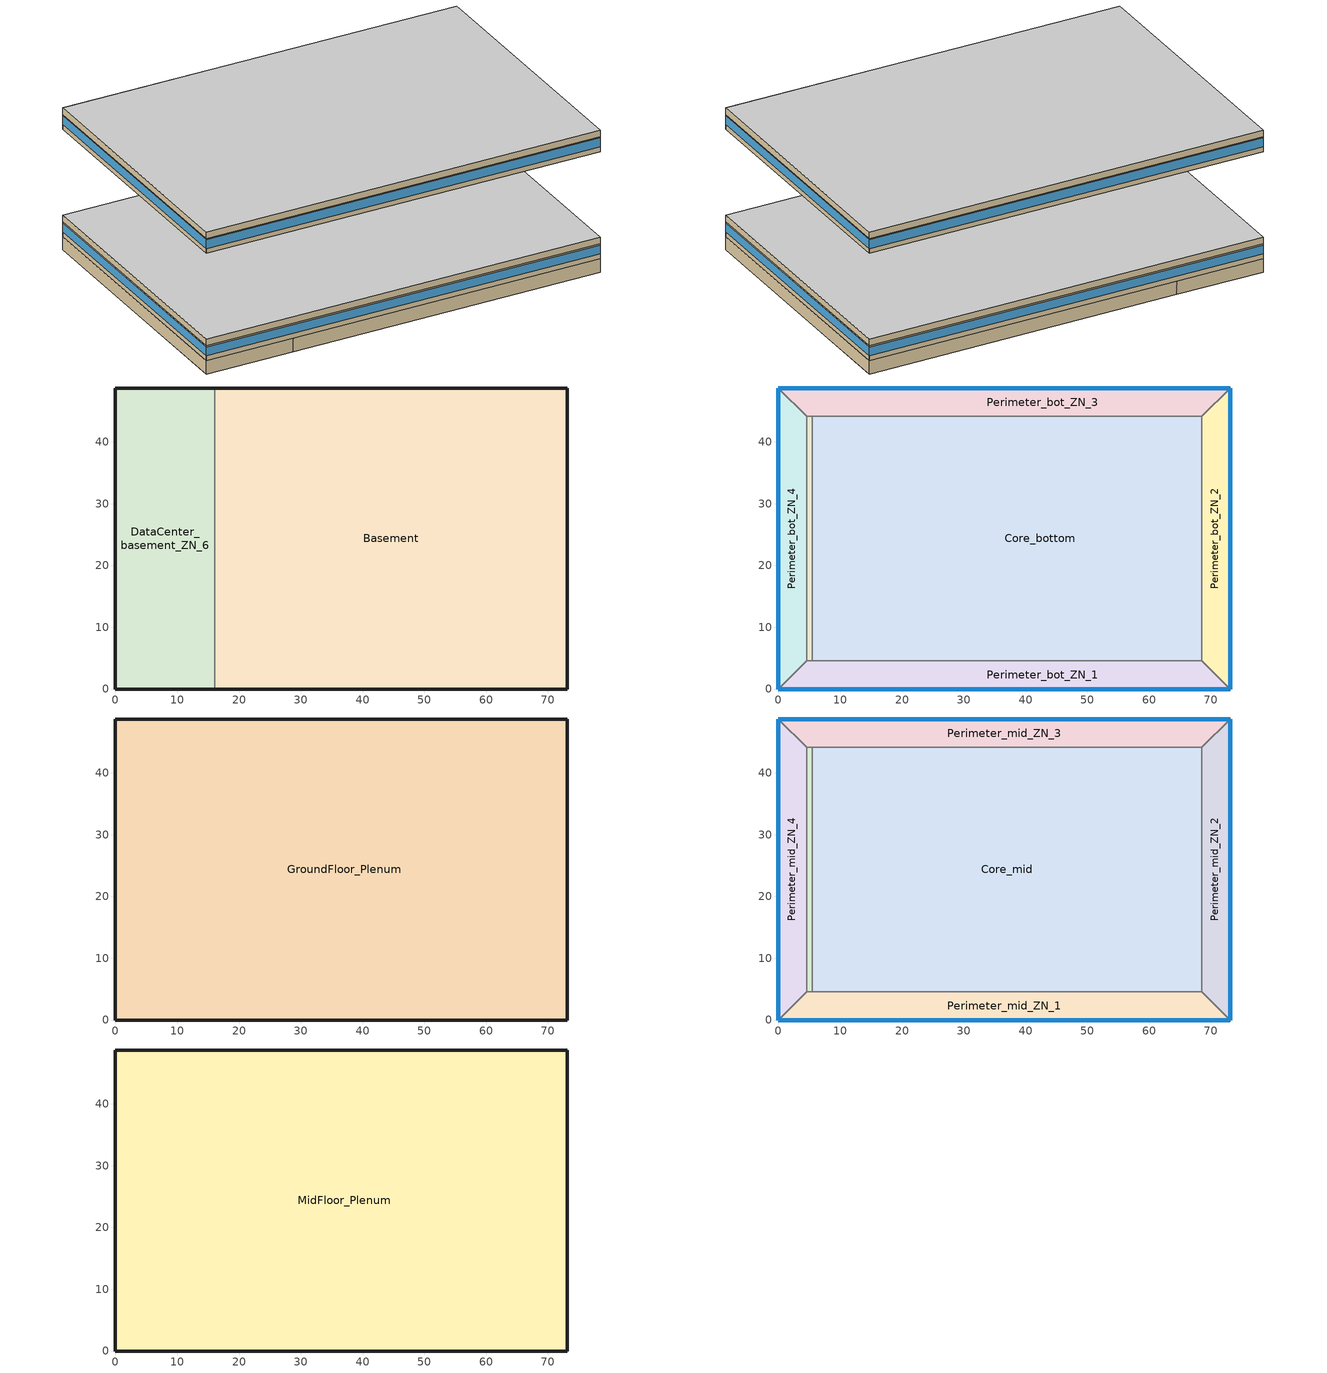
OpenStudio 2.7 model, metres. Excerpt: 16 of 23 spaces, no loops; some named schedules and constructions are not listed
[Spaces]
Basement
 floor ground (Basement Floor construction): 73.11,48.74 73.11,0 16.08,0 16.08,48.74 z-2.44
 wall ground (Basement Wall construction): 16.08,0 73.11,0 73.11,48.74 16.08,48.74 z-2.44:0
 wall to DataCenter_basement_ZN_6: 16.08,48.74 16.08,0 z-2.44:0
DataCenter_basement_ZN_6
 floor ground (Basement Floor construction): 16.08,48.74 16.08,0 0,0 0,48.74 z-2.44
 wall ground (Basement Wall construction): 16.08,48.74 0,48.74 0,0 16.08,0 z-2.44:0
Core_bottom
 floor to DataCenter_basement_ZN_6: 16.08,44.16 16.08,4.57 5.49,4.57 5.49,44.16 z0
 floor to Basement: 68.53,44.16 68.53,4.57 16.08,4.57 16.08,44.16 z0
 wall to Perimeter_bot_ZN_1: 5.49,4.57 68.53,4.57 z0:2.74
 wall to DataCenter_bot_ZN_6: 5.49,44.16 5.49,4.57 z0:2.74
 wall to Perimeter_bot_ZN_2: 68.53,4.57 68.53,44.16 z0:2.74
 wall to Perimeter_bot_ZN_3: 68.53,44.16 5.49,44.16 z0:2.74
Perimeter_bot_ZN_3
 floor to Basement: 73.11,48.74 68.53,44.16 16.08,44.16 16.08,48.74 z0
 floor to DataCenter_basement_ZN_6: 16.08,48.74 16.08,44.16 4.57,44.16 0,48.74 z0
 wall outside: 73.11,48.74 0,48.74 z0:2.74
 wall to Perimeter_bot_ZN_4: 0,48.74 4.57,44.16 z0:2.74
 wall to Perimeter_bot_ZN_2: 68.53,44.16 73.11,48.74 z0:2.74
 wall to DataCenter_bot_ZN_6: 4.57,44.16 5.49,44.16 z0:2.74
 window: 73.11,48.74 0,48.74 z0.91:2.5
Perimeter_bot_ZN_1
 floor to DataCenter_basement_ZN_6: 16.08,4.57 16.08,0 0,0 4.57,4.57 z0
 floor to Basement: 68.53,4.57 73.11,0 16.08,0 16.08,4.57 z0
 wall outside: 0,0 73.11,0 z0:2.74
 wall to Perimeter_bot_ZN_4: 4.57,4.57 0,0 z0:2.74
 wall to DataCenter_bot_ZN_6: 5.49,4.57 4.57,4.57 z0:2.74
 wall to Perimeter_bot_ZN_2: 73.11,0 68.53,4.57 z0:2.74
 window: 0,0 73.11,0 z0.91:2.5
Perimeter_bot_ZN_2
 floor to Basement: 73.11,48.74 73.11,0 68.53,4.57 68.53,44.16 z0
 wall outside: 73.11,0 73.11,48.74 z0:2.74
 window: 73.11,0 73.11,48.74 z0.91:2.5
Perimeter_bot_ZN_4
 floor to DataCenter_basement_ZN_6: 0,48.74 4.57,44.16 4.57,4.57 0,0 z0
 wall outside: 0,48.74 0,0 z0:2.74
 wall to DataCenter_bot_ZN_6: 4.57,4.57 4.57,44.16 z0:2.74
 window: 0,48.74 0,0 z0.91:2.5
DataCenter_bot_ZN_6
 floor to DataCenter_basement_ZN_6: 5.49,44.16 5.49,4.57 4.57,4.57 4.57,44.16 z0
GroundFloor_Plenum
 floor to Perimeter_bot_ZN_4: 0,48.74 4.57,44.16 4.57,4.57 0,0 z2.74
 floor to Perimeter_bot_ZN_2: 73.11,48.74 73.11,0 68.53,4.57 68.53,44.16 z2.74
 floor to Perimeter_bot_ZN_1: 68.53,4.57 73.11,0 0,0 4.57,4.57 z2.74
 floor to Perimeter_bot_ZN_3: 73.11,48.74 68.53,44.16 4.57,44.16 0,48.74 z2.74
 floor to Core_bottom: 68.53,44.16 68.53,4.57 5.49,4.57 5.49,44.16 z2.74
 floor to DataCenter_bot_ZN_6: 5.49,44.16 5.49,4.57 4.57,4.57 4.57,44.16 z2.74
 wall outside: 73.11,0 73.11,48.74 0,48.74 0,0 73.11,0 z2.74:3.96
 ceiling adiabatic (Floor Adiabatic construction): 73.11,0 73.11,48.74 0,48.74 0,0 z3.96
Perimeter_mid_ZN_2
 floor adiabatic (Floor Adiabatic construction): 73.11,48.74 73.11,0 68.53,4.57 68.53,44.16 z19.82
 wall outside: 73.11,0 73.11,48.74 z19.82:22.56
 wall to Perimeter_mid_ZN_3: 73.11,48.74 68.53,44.16 z19.82:22.56
 wall to Perimeter_mid_ZN_1: 68.53,4.57 73.11,0 z19.82:22.56
 wall to Core_mid: 68.53,44.16 68.53,4.57 z19.82:22.56
 window: 73.11,0 73.11,48.74 z20.73:22.32
Perimeter_mid_ZN_1
 floor adiabatic (Floor Adiabatic construction): 68.53,4.57 73.11,0 0,0 4.57,4.57 z19.82
 wall outside: 0,0 73.11,0 z19.82:22.56
 wall to Perimeter_mid_ZN_4: 4.57,4.57 0,0 z19.82:22.56
 wall to DataCenter_mid_ZN_6: 5.49,4.57 4.57,4.57 z19.82:22.56
 wall to Core_mid: 68.53,4.57 5.49,4.57 z19.82:22.56
 window: 0,0 73.11,0 z20.73:22.32
DataCenter_mid_ZN_6
 floor adiabatic (Floor Adiabatic construction): 5.49,44.16 5.49,4.57 4.57,4.57 4.57,44.16 z19.82
 wall to Perimeter_mid_ZN_4: 4.57,44.16 4.57,4.57 z19.82:22.56
 wall to Core_mid: 5.49,4.57 5.49,44.16 z19.82:22.56
 wall to Perimeter_mid_ZN_3: 5.49,44.16 4.57,44.16 z19.82:22.56
Core_mid
 floor adiabatic (Floor Adiabatic construction): 68.53,44.16 68.53,4.57 5.49,4.57 5.49,44.16 z19.82
 wall to Perimeter_mid_ZN_3: 68.53,44.16 5.49,44.16 z19.82:22.56
Perimeter_mid_ZN_3
 floor adiabatic (Floor Adiabatic construction): 73.11,48.74 68.53,44.16 4.57,44.16 0,48.74 z19.82
 wall outside: 73.11,48.74 0,48.74 z19.82:22.56
 wall to Perimeter_mid_ZN_4: 0,48.74 4.57,44.16 z19.82:22.56
 window: 73.11,48.74 0,48.74 z20.73:22.32
Perimeter_mid_ZN_4
 floor adiabatic (Floor Adiabatic construction): 0,48.74 4.57,44.16 4.57,4.57 0,0 z19.82
 wall outside: 0,48.74 0,0 z19.82:22.56
 window: 0,48.74 0,0 z20.73:22.32
MidFloor_Plenum
 floor to Perimeter_mid_ZN_1: 68.53,4.57 73.11,0 0,0 4.57,4.57 z22.56
 floor to DataCenter_mid_ZN_6: 5.49,44.16 5.49,4.57 4.57,4.57 4.57,44.16 z22.56
 floor to Perimeter_mid_ZN_2: 73.11,48.74 73.11,0 68.53,4.57 68.53,44.16 z22.56
 floor to Perimeter_mid_ZN_4: 0,48.74 4.57,44.16 4.57,4.57 0,0 z22.56
 floor to Core_mid: 68.53,44.16 68.53,4.57 5.49,4.57 5.49,44.16 z22.56
 floor to Perimeter_mid_ZN_3: 73.11,48.74 68.53,44.16 4.57,44.16 0,48.74 z22.56
 wall outside: 73.11,48.74 0,48.74 0,0 73.11,0 73.11,48.74 z22.56:23.78
 ceiling adiabatic (Floor Adiabatic construction): 73.11,0 73.11,48.74 0,48.74 0,0 z23.78
[Building]
-LargeOffice-ASHRAE 169-2006-2A created: 2019-04-01 15:56:04 -0600: North Axis {deg}=0; Default Construction Set=90.1-2010 - LrgOffice - ASHRAE 169-2006-2A; Standards Number of Stories=13; Standards Number of Above Ground Stories=12; Standards Building Type=LargeOffice
[Site]
Houston Bush Intercontinental_TX_USA: Latitude {deg}=30; Longitude {deg}=-95.37; Time Zone {hr}=-6; Elevation {m}=29; Terrain=City
[Site:WaterMainsTemperature]
Calculation Method=Correlation; Annual Average Outdoor Air Temperature {C}=20.3167; Maximum Difference In Monthly Average Outdoor Air Temperatures {deltaC}=17.8
[SizingPeriod:DesignDay] Barometric Pressure {Pa}=100977; Sky Clearness=0; Rain Indicator=0; Snow Indicator=0; Day of Month=21; Daylight Saving Time Indicator=0; Humidity Indicating Type=Wetbulb; Dry-Bulb Temperature Range Modifier Type=DefaultMultipliers
Name | Maximum Dry-Bulb Temperature {C} | Daily Dry-Bulb Temperature Range {deltaC} | Humidity Indicating Conditions at Maximum Dry-Bulb | Wind Speed {m/s} | Wind Direction {deg} | Month | Day Type | Solar Model Indicator | ASHRAE Taub | ASHRAE Taud
Houston Bush Intercontinental Ann Clg .4% Condns DB=>MWB | 36 | 10.1 | 24.8 | 3.5 | 170 | 7 | SummerDesignDay | ASHRAETau | 0.499 | 1.97
Houston Bush Intercontinental Ann Htg 99.6% Condns DB | -1.6 | 0 | -1.6 | 2.8 | 0 | 1 | WinterDesignDay | ASHRAEClearSky
[Site:GroundTemperature:BuildingSurface]
19.527, 19.502, 19.536, 19.598, 20.002, 21.64, 22.225, 22.375, 21.449, 20.121, 19.802, 19.633
[ClimateZones]
Climate Zone Institution Name 1=ASHRAE; Climate Zone Document Name 1=ANSI/ASHRAE Standard 169; Climate Zone Document Year 1=2006; Climate Zone Value 1=2A; Climate Zone Institution Name 2=CEC; Climate Zone Document Name 2=California Climate Zone Descriptions; Climate Zone Document Year 2=1995
[Material:NoMass] Thermal Absorptance=0.9; Solar Absorptance=0.7
Name | Roughness | Thermal Resistance {m2-K/W} | Visible Absorptance
CP02 CARPET PAD | VeryRough | 0.21648 | 0.8
Nonres_Floor_Insulation | MediumSmooth | 2.88292 | 0.7
Typical Insulation R-6.78 | Smooth | 1.19347 | 0.7
Typical Carpet Pad | Smooth | 0.21648 | 0.8
Typical Insulation R-4.23 | Smooth | 0.745657 | 0.7
Typical Insulation R-19.72 | Smooth | 3.4722 | 0.7
Typical Insulation R-0.58 | Smooth | 0.101875 | 0.7
Typical Insulation | Smooth | 0.0282222 | 0.7
[Material]
Name | Roughness | Thickness {m} | Conductivity {W/m-K} | Density {kg/m3} | Specific Heat {J/kg-K} | Thermal Absorptance | Solar Absorptance | Visible Absorptance
100mm Normalweight concrete floor | MediumSmooth | 0.1016 | 2.31 | 2322 | 832
G01 13mm gypsum board | Smooth | 0.0127 | 0.16 | 800 | 1090 | 0.9 | 0.7 | 0.5
M10 200mm concrete block basement wall | MediumRough | 0.2032 | 1.326 | 1842 | 912
4 in. Normalweight Concrete Floor | MediumRough | 0.1016 | 2.31 | 2322 | 832 | 0.9 | 0.7 | 0.7
1IN Stucco | Smooth | 0.0253 | 0.6918 | 1858 | 837 | 0.9 | 0.7 | 0.92
8IN CONCRETE HW RefBldg | Rough | 0.2032 | 1.311 | 2240 | 836.8 | 0.9 | 0.7 | 0.7
1/2IN Gypsum | Smooth | 0.0127 | 0.16 | 784.9 | 830 | 0.9 | 0.4 | 0.4
Roof Membrane - Highly Reflective | VeryRough | 0.0095 | 0.16 | 1121.29 | 1460 | 0.75 | 0.45 | 0.7
Metal Roof Surface; F08 Metal surface | Smooth | 0.0008 | 45.28 | 7824 | 500 | 0.9 | 0.7 | 0.7
6 in. Normalweight Concrete Floor | MediumRough | 0.1524 | 2.31 | 2322 | 832 | 0.9 | 0.7 | 0.7
8 in. Concrete Block Basement Wall | MediumRough | 0.2032 | 1.326 | 1842 | 912 | 0.9 | 0.7 | 0.7
G05 25mm wood | MediumSmooth | 0.0254 | 0.15 | 608 | 1630 | 0.9 | 0.5 | 0.5
[Construction]
Floor Adiabatic construction: CP02 CARPET PAD, 100mm Normalweight concrete floor, Nonres_Floor_Insulation
Basement Wall construction: M10 200mm concrete block basement wall
Basement Floor construction: M10 200mm concrete block basement wall, CP02 CARPET PAD
Typical Insulated Exterior Mass Floor R-9.35: Typical Insulation R-6.78, 4 in. Normalweight Concrete Floor, Typical Carpet Pad
Typical Insulated Exterior Mass Wall R-6.62: 1IN Stucco, 8IN CONCRETE HW RefBldg, Typical Insulation R-4.23, 1/2IN Gypsum
Typical IEAD Roof - Highly Reflective R-20.83: Roof Membrane - Highly Reflective, Typical Insulation R-19.72, Metal Roof Surface
Typical Interior Floor: 100mm Normalweight concrete floor, CP02 CARPET PAD
Typical Interior Wall: G01 13mm gypsum board, G01 13mm gypsum board
Typical Interior Ceiling: CP02 CARPET PAD, 100mm Normalweight concrete floor
Typical Insulated Carpeted 6in Slab Floor: 6 in. Normalweight Concrete Floor, Typical Carpet Pad
Typical Insulated Basement Mass Wall: 8 in. Concrete Block Basement Wall
U 0.72 SHGC 0.25 Sgl Ref-B-M Tint 6mm: REF B TINT MID 6MM
Typical Insulated Metal Door R-1.43: F08 Metal surface, Typical Insulation R-0.58
U 0.88 SHGC 0.16 Sgl Ref-A-L Clr 6mm: REF A CLEAR LO 6MM
Typical Overhead Door: Typical Insulation
U 1.98 SHGC 0.36 Sgl Ref-B-H Clr 6mm: REF B CLEAR HI 6MM
Typical Interior Window: Clear 3mm
Typical Interior Door; Typical Interior Partition: G05 25mm wood
[DefaultConstructionSet]
90.1-2010 - LrgOffice - ASHRAE 169-2006-2A: Default Exterior Surface Constructions=Default Surface Constructions 1; Default Interior Surface Constructions=Default Surface Constructions 2; Default Ground Contact Surface Constructions=Default Surface Constructions 3; Default Exterior SubSurface Constructions=Default Sub Surface Constructions 1; Default Interior SubSurface Constructions=Default Sub Surface Constructions 2; Interior Partition Construction=Typical Interior Partition
[DefaultSurfaceConstructions]
Name | Floor Construction | Wall Construction | Roof Ceiling Construction
Default Surface Constructions 1 | Typical Insulated Exterior Mass Floor R-9.35 | Typical Insulated Exterior Mass Wall R-6.62 | Typical IEAD Roof - Highly Reflective R-20.83
Default Surface Constructions 2 | Typical Interior Floor | Typical Interior Wall | Typical Interior Ceiling
Default Surface Constructions 3 | Typical Insulated Carpeted 6in Slab Floor | Typical Insulated Basement Mass Wall
[DefaultSubSurfaceConstructions]
Name | Fixed Window Construction | Operable Window Construction | Door Construction | Glass Door Construction | Overhead Door Construction | Skylight Construction | Tubular Daylight Dome Construction | Tubular Daylight Diffuser Construction
Default Sub Surface Constructions 1 | U 0.72 SHGC 0.25 Sgl Ref-B-M Tint 6mm | U 0.72 SHGC 0.25 Sgl Ref-B-M Tint 6mm | Typical Insulated Metal Door R-1.43 | U 0.88 SHGC 0.16 Sgl Ref-A-L Clr 6mm | Typical Overhead Door | U 1.98 SHGC 0.36 Sgl Ref-B-H Clr 6mm | Typical Interior Window | Typical Interior Window
Default Sub Surface Constructions 2 | Typical Interior Window | Typical Interior Window | Typical Interior Door
[WindowMaterial:Glazing] Optical Data Type=SpectralAverage; Infrared Transmittance at Normal Incidence=0; Front Side Infrared Hemispherical Emissivity=0.84; Conductivity {W/m-K}=0.9; Dirt Correction Factor for Solar and Visible Transmittance=1; Solar Diffusing=No
Name | Thickness {m} | Solar Transmittance at Normal Incidence | Front Side Solar Reflectance at Normal Incidence | Back Side Solar Reflectance at Normal Incidence | Visible Transmittance at Normal Incidence | Front Side Visible Reflectance at Normal Incidence | Back Side Visible Reflectance at Normal Incidence | Back Side Infrared Hemispherical Emissivity
REF B TINT MID 6MM | 0.006 | 0.1 | 0.11 | 0.41 | 0.13 | 0.1 | 0.32 | 0.45
REF A CLEAR LO 6MM | 0.006 | 0.066 | 0.341 | 0.493 | 0.08 | 0.41 | 0.37 | 0.4
REF B CLEAR HI 6MM | 0.006 | 0.24 | 0.16 | 0.32 | 0.3 | 0.16 | 0.29 | 0.6
Clear 3mm | 0.003 | 0.837 | 0.075 | 0.075 | 0.898 | 0.081 | 0.081 | 0.84
[Space]
Name | Space Type | Building Story | Thermal Zone | Part of Total Floor Area
Core_mid | Office WholeBuilding - Lg Office | Building Story 2 | Core_mid ZN | Yes
Perimeter_mid_ZN_2 | Office WholeBuilding - Lg Office | Building Story 2 | Perimeter_mid_ZN_2 ZN | Yes
Perimeter_mid_ZN_1 | Office WholeBuilding - Lg Office | Building Story 2 | Perimeter_mid_ZN_1 ZN | Yes
MidFloor_Plenum | Plenum |  | MidFloor_Plenum ZN | No
DataCenter_mid_ZN_6 | Office OfficeLarge Data Center | Building Story 2 | DataCenter_mid_ZN_6 ZN
Core_bottom | Office WholeBuilding - Lg Office | Building Story 1 | Core_bottom ZN | Yes
Perimeter_bot_ZN_3 | Office WholeBuilding - Lg Office | Building Story 1 | Perimeter_bot_ZN_3 ZN | Yes
Basement | Office WholeBuilding - Lg Office | Basement Story 0 | Basement ZN | Yes
Perimeter_bot_ZN_1 | Office WholeBuilding - Lg Office | Building Story 1 | Perimeter_bot_ZN_1 ZN | Yes
Perimeter_mid_ZN_3 | Office WholeBuilding - Lg Office | Building Story 2 | Perimeter_mid_ZN_3 ZN | Yes
Perimeter_mid_ZN_4 | Office WholeBuilding - Lg Office | Building Story 2 | Perimeter_mid_ZN_4 ZN | Yes
GroundFloor_Plenum | Plenum |  | GroundFloor_Plenum ZN | No
DataCenter_basement_ZN_6 | Office OfficeLarge Main Data Center | Basement Story 0 | DataCenter_basement_ZN_6 ZN
Perimeter_bot_ZN_2 | Office WholeBuilding - Lg Office | Building Story 1 | Perimeter_bot_ZN_2 ZN | Yes
Perimeter_bot_ZN_4 | Office WholeBuilding - Lg Office | Building Story 1 | Perimeter_bot_ZN_4 ZN | Yes
DataCenter_bot_ZN_6 | Office OfficeLarge Data Center | Building Story 1 | DataCenter_bot_ZN_6 ZN
[BuildingStory]
Name | Nominal Z Coordinate {m}
Basement Story 0 | -2.439
Building Story 1 | 0
Building Story 2 | 19.816
[SpaceType] Standards Building Type=OfL
Name | Default Schedule Set | Design Specification Outdoor Air Object | Standards Space Type | Default Construction Set
Office WholeBuilding - Lg Office | Office WholeBuilding - Lg Office Schedule Set | Office WholeBuilding - Lg Office Ventilation | OfficeOpen
Office OfficeLarge Data Center | Office OfficeLarge Data Center Schedule Set | Office OfficeLarge Data Center Ventilation | OfficeSmall
Office OfficeLarge Main Data Center | Office OfficeLarge Main Data Center Schedule Set | Office OfficeLarge Main Data Center Ventilation | OfficeSmall
Plenum | Plenum Schedule Set |  | OfficeOpen | 90.1-2010 - LrgOffice - Plenum - ASHRAE 169-2006-2A
[Lights]
Office WholeBuilding - Lg Office Lights: Lights Definition=Office WholeBuilding - Lg Office Lights Definition; Space or SpaceType=Office WholeBuilding - Lg Office; Fraction Replaceable=1
[DesignSpecification:OutdoorAir]
Office WholeBuilding - Lg Office Ventilation: Outdoor Air Method=Sum; Outdoor Air Flow per Person {m3/s-person}=0; Outdoor Air Flow per Floor Area {m3/s-m2}=0.0004318; Outdoor Air Flow Rate {m3/s}=0; Outdoor Air Flow Air Changes per Hour {1/hr}=0
[DefaultScheduleSet]
Office WholeBuilding - Lg Office Schedule Set: Number of People Schedule=OfficeLarge BLDG_OCC_SCH; People Activity Level Schedule=OfficeLarge ACTIVITY_SCH; Lighting Schedule=OfficeLarge BLDG_LIGHT_SCH; Electric Equipment Schedule=OfficeLarge BLDG_EQUIP_SCH; Infiltration Schedule=OfficeLarge INFIL_SCH_PNNL
[ThermostatSetpoint:DualSetpoint]
Name | Heating Setpoint Temperature Schedule | Cooling Setpoint Temperature Schedule
Office WholeBuilding - Lg Office Thermostat 1; Office WholeBuilding - Lg Office Thermostat 2; Office WholeBuilding - Lg Office Thermostat 3; Office WholeBuilding - Lg Office Thermostat 5; Office WholeBuilding - Lg Office Thermostat 6; Office WholeBuilding - Lg Office Thermostat 7; Office WholeBuilding - Lg Office Thermostat 8; Office WholeBuilding - Lg Office Thermostat 9; Office WholeBuilding - Lg Office Thermostat 10; Office WholeBuilding - Lg Office Thermostat 11; Office WholeBuilding - Lg Office Thermostat 12 | OfficeLarge HTGSETP_SCH_YES_OPTIMUM | OfficeLarge CLGSETP_SCH_NO_SETBACK
Office OfficeLarge Main Data Center Thermostat 1; Office OfficeLarge Data Center Thermostat 1; Office OfficeLarge Data Center Thermostat 2 | OfficeLarge HTGSETP_DC_SCH | OfficeLarge CLGSETP_DC_SCH
Plenum Thermostat 1; Plenum Thermostat 2
[SpaceInfiltration:DesignFlowRate] Schedule=OfficeLarge INFIL_SCH_PNNL; Design Flow Rate Calculation Method=Flow/ExteriorArea; Flow per Exterior Surface Area {m3/s-m2}=0.000569573; Constant Term Coefficient=0; Temperature Term Coefficient=0; Velocity Term Coefficient=0.224; Velocity Squared Term Coefficient=0
Name | Space or SpaceType
GroundFloor_Plenum Infiltration | GroundFloor_Plenum
MidFloor_Plenum Infiltration | MidFloor_Plenum
Perimeter_bot_ZN_1 Infiltration | Perimeter_bot_ZN_1
Perimeter_bot_ZN_2 Infiltration | Perimeter_bot_ZN_2
Perimeter_bot_ZN_3 Infiltration | Perimeter_bot_ZN_3
Perimeter_bot_ZN_4 Infiltration | Perimeter_bot_ZN_4
Perimeter_mid_ZN_1 Infiltration | Perimeter_mid_ZN_1
Perimeter_mid_ZN_2 Infiltration | Perimeter_mid_ZN_2
Perimeter_mid_ZN_3 Infiltration | Perimeter_mid_ZN_3
Perimeter_mid_ZN_4 Infiltration | Perimeter_mid_ZN_4
[InternalMass:Definition]
Internal Mass Definition 1: Construction=InteriorFurnishings; Design Level Calculation Method=SurfaceArea/Area; Surface Area per Space Floor Area=2
[InternalMass] Internal Mass Definition=Internal Mass Definition 1; Multiplier=1
Name | Space or SpaceType
Perimeter_bot_ZN_1 Mass | Perimeter_bot_ZN_1
Perimeter_bot_ZN_2 Mass | Perimeter_bot_ZN_2
Perimeter_bot_ZN_3 Mass | Perimeter_bot_ZN_3
Perimeter_bot_ZN_4 Mass | Perimeter_bot_ZN_4
Core_bottom Mass | Core_bottom
Perimeter_mid_ZN_1 Mass | Perimeter_mid_ZN_1
Perimeter_mid_ZN_2 Mass | Perimeter_mid_ZN_2
Perimeter_mid_ZN_3 Mass | Perimeter_mid_ZN_3
Perimeter_mid_ZN_4 Mass | Perimeter_mid_ZN_4
Core_mid Mass | Core_mid
Basement Mass | Basement
DataCenter_basement_ZN_6 Mass | DataCenter_basement_ZN_6
DataCenter_bot_ZN_6 Mass | DataCenter_bot_ZN_6
DataCenter_mid_ZN_6 Mass | DataCenter_mid_ZN_6
[ThermalZone] Use Ideal Air Loads=No
Name | Thermostat
Basement ZN | Office WholeBuilding - Lg Office Thermostat 1
Core_bottom ZN | Office WholeBuilding - Lg Office Thermostat 2
Core_mid ZN | Office WholeBuilding - Lg Office Thermostat 3
DataCenter_basement_ZN_6 ZN | Office OfficeLarge Main Data Center Thermostat 1
DataCenter_bot_ZN_6 ZN | Office OfficeLarge Data Center Thermostat 1
DataCenter_mid_ZN_6 ZN | Office OfficeLarge Data Center Thermostat 2
GroundFloor_Plenum ZN | Plenum Thermostat 1
MidFloor_Plenum ZN | Plenum Thermostat 2
Perimeter_bot_ZN_1 ZN | Office WholeBuilding - Lg Office Thermostat 5
Perimeter_bot_ZN_2 ZN | Office WholeBuilding - Lg Office Thermostat 6
Perimeter_bot_ZN_3 ZN | Office WholeBuilding - Lg Office Thermostat 7
Perimeter_bot_ZN_4 ZN | Office WholeBuilding - Lg Office Thermostat 8
Perimeter_mid_ZN_1 ZN | Office WholeBuilding - Lg Office Thermostat 9
Perimeter_mid_ZN_2 ZN | Office WholeBuilding - Lg Office Thermostat 10
Perimeter_mid_ZN_3 ZN | Office WholeBuilding - Lg Office Thermostat 11
Perimeter_mid_ZN_4 ZN | Office WholeBuilding - Lg Office Thermostat 12
[Exterior:Lights:Definition]
Name | Design Level {W}
Occ Sensing Exterior Lights Def | 43305.1
NonDimming Exterior Lights Def | 12979.2
Fuel equipment 1 Def | 244444
Fuel equipment 2 Def | 1270.8
[Exterior:Lights]
Name | Exterior Lights Definition | Schedule | Control Option
Occ Sensing Exterior Lights Def | Occ Sensing Exterior Lights Def | OfficeLarge Exterior_lighting_schedule_b | AstronomicalClock
NonDimming Exterior Lights Def | NonDimming Exterior Lights Def | OfficeLarge Exterior_lighting_schedule_a | AstronomicalClock
Fuel equipment 1 | Fuel equipment 1 Def | Large Office BLDG ELEVATORS | ScheduleNameOnly
Fuel equipment 2 | Fuel equipment 2 Def | OfficeLarge ELEV_LIGHT_FAN_SCH_ADD_DF | ScheduleNameOnly
